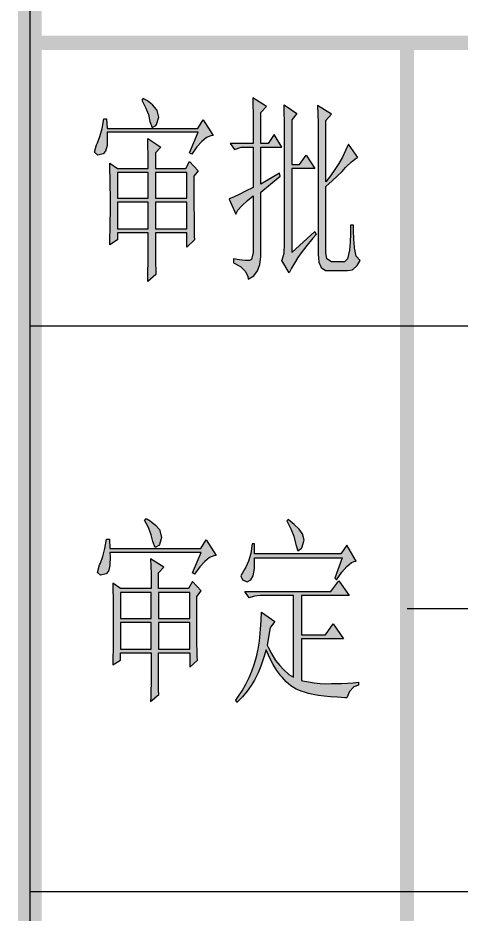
# Model space of a CAD drawing. Header units: inches. Extents: x 15 to 3191, y -520 to 602.
# Drawn here: x 665.68 to 675.08, y 41.2 to 60.21 of the extents above; entities that cross this region are included whole.
import ezdxf

# ---------------------------------------------------------------- set-up
doc = ezdxf.new("R2010")
doc.units = ezdxf.units.IN
for name, color, linetype in [('1', 7, 'Continuous'), ('LEGEND_BBOX', 1, 'Continuous'), ('PUB_TEXT', 7, 'Continuous')]:
    doc.layers.add(name, color=color, linetype=linetype)

msp = doc.modelspace()

# ---------------------------------------------------------------- hatches: boundary and pattern name
at = {"layer": '1'}
h = msp.add_hatch(color=7, dxfattribs=at)
h.paths.add_polyline_path([(671.256, 46.256), (671.172, 46.371), (671.092, 46.498), (671.016, 46.644), (670.943, 46.808), (670.891, 46.629), (670.834, 46.464), (670.774, 46.319), (670.711, 46.191), (670.698, 46.165), (670.625, 46.048), (670.539, 45.928), (670.44, 45.81), (670.325, 45.69), (670.302, 45.74), (670.346, 45.803), (670.435, 45.938), (670.516, 46.076), (670.583, 46.217), (670.641, 46.358), (670.688, 46.493), (670.737, 46.66), (670.774, 46.824), (670.805, 46.991), (670.828, 47.249), (670.841, 47.429), (670.849, 47.609), (671.131, 47.408), (671.037, 47.291), (671.026, 47.246), (670.993, 47.067), (670.967, 46.908), (670.987, 46.861), (671.063, 46.715), (671.146, 46.584), (671.235, 46.475), (671.318, 46.381), (671.425, 46.287), (671.527, 46.225), (671.527, 47.958), (670.815, 47.958), (670.698, 47.945), (670.583, 47.908), (670.49, 48.041), (672.319, 48.041), (672.483, 48.273), (672.705, 47.958), (671.691, 47.958), (671.691, 47.124), (672.202, 47.124), (672.366, 47.358), (672.588, 47.04), (671.691, 47.04), (671.691, 46.157), (671.714, 46.152), (671.84, 46.126), (671.962, 46.105), (672.087, 46.092), (672.21, 46.089), (672.332, 46.092), (672.413, 46.092), (672.543, 46.094), (672.668, 46.102), (672.788, 46.11), (672.903, 46.123), (672.903, 46.058), (672.804, 46.019), (672.71, 45.925), (672.658, 45.792), (672.611, 45.792), (672.455, 45.8), (672.309, 45.81), (672.176, 45.823), (672.053, 45.839), (671.944, 45.86), (671.845, 45.881), (671.759, 45.907), (671.712, 45.922), (671.584, 45.975), (671.47, 46.042), (671.368, 46.126), (671.282, 46.225)])
h.paths.add_polyline_path([(672.436, 48.291), (672.551, 48.456), (672.655, 48.578), (672.752, 48.656), (672.835, 48.69), (672.856, 48.69), (672.658, 49.024), (672.53, 48.841), (670.698, 48.841), (670.698, 49.058), (670.651, 49.058), (670.62, 48.852), (670.573, 48.688), (670.516, 48.562), (670.49, 48.523), (670.411, 48.375), (670.443, 48.291), (670.544, 48.252), (670.617, 48.291), (670.669, 48.375), (670.696, 48.534), (670.698, 48.758), (672.554, 48.758), (672.4, 48.325)])
h.paths.add_polyline_path([(668.66, 48.106), (668.66, 48.44), (668.775, 48.557), (668.496, 48.74), (668.501, 48.583), (668.506, 48.411), (668.506, 48.106), (667.855, 48.106), (667.691, 48.224), (667.696, 48.07), (667.698, 47.906), (667.701, 47.726), (667.704, 47.533), (667.704, 47.179), (667.701, 46.991), (667.698, 46.814), (667.696, 46.644), (667.691, 46.491), (667.855, 46.59), (667.855, 46.741), (668.506, 46.741), (668.506, 46.287), (668.504, 46.1), (668.501, 45.938), (668.499, 45.8), (668.496, 45.709), (668.671, 45.857), (668.665, 45.951), (668.663, 46.089), (668.66, 46.266), (668.66, 46.741), (669.325, 46.741), (669.325, 46.441), (669.486, 46.59), (669.484, 46.676), (669.481, 46.788), (669.478, 46.928), (669.478, 47.098), (669.476, 47.296), (669.476, 47.94), (669.567, 48.057), (669.382, 48.258), (669.301, 48.106)])
h.paths.add_polyline_path([(668.66, 48.023), (668.66, 47.473), (669.325, 47.473), (669.325, 48.023)], flags=16)
h.paths.add_polyline_path([(667.855, 48.023), (667.855, 47.473), (668.506, 47.473), (668.506, 48.023)], flags=16)
h.paths.add_polyline_path([(669.325, 46.824), (669.325, 47.39), (668.66, 47.39), (668.66, 46.824)], flags=16)
h.paths.add_polyline_path([(668.506, 46.824), (668.506, 47.39), (667.855, 47.39), (667.855, 46.824)], flags=16)
h.paths.add_polyline_path([(667.62, 49.157), (667.633, 48.959), (669.557, 48.959), (669.674, 49.141), (669.882, 48.807), (669.835, 48.802), (669.742, 48.763), (669.643, 48.682), (669.538, 48.565), (669.429, 48.409), (669.382, 48.44), (669.567, 48.875), (667.633, 48.875), (667.639, 48.784), (667.633, 48.594), (667.599, 48.474), (667.553, 48.419), (667.435, 48.39), (667.37, 48.45), (667.412, 48.607), (667.433, 48.648), (667.482, 48.787), (667.526, 48.956), (667.563, 49.157)])
h.paths.add_polyline_path([(668.402, 49.592), (668.488, 49.54), (668.598, 49.454), (668.681, 49.357), (668.694, 49.336), (668.728, 49.193), (668.681, 49.042), (668.671, 49.021), (668.59, 48.977), (668.543, 49.107), (668.509, 49.248), (668.449, 49.402), (668.368, 49.558)])
h.paths.add_polyline_path([(671.701, 48.974), (671.751, 49.131), (671.714, 49.271), (671.712, 49.274), (671.644, 49.368), (671.542, 49.467), (671.41, 49.574), (671.386, 49.54), (671.47, 49.373), (671.529, 49.217), (671.569, 49.073), (671.574, 49.042), (671.615, 48.909), (671.694, 48.961)])
at = {"layer": 'PUB_TEXT'}
h = msp.add_hatch(color=7, dxfattribs=at)
h.paths.add_polyline_path([(668.632, 58.245), (668.619, 58.266), (668.536, 58.363), (668.426, 58.449), (668.34, 58.501), (668.306, 58.467), (668.387, 58.31), (668.447, 58.159), (668.481, 58.016), (668.528, 57.886), (668.609, 57.93), (668.619, 57.951), (668.666, 58.102)])
h.paths.add_polyline_path([(669.612, 58.05), (669.495, 57.867), (667.572, 57.867), (667.559, 58.068), (667.501, 58.068), (667.465, 57.865), (667.42, 57.695), (667.371, 57.56), (667.35, 57.518), (667.308, 57.359), (667.373, 57.299), (667.491, 57.328), (667.538, 57.383), (667.572, 57.503), (667.577, 57.693), (667.572, 57.784), (669.505, 57.784), (669.32, 57.351), (669.367, 57.318), (669.477, 57.474), (669.581, 57.591), (669.68, 57.672), (669.774, 57.711), (669.821, 57.716)])
h.paths.add_polyline_path([(669.505, 56.966), (669.32, 57.166), (669.239, 57.018), (668.598, 57.018), (668.598, 57.351), (668.713, 57.466), (668.434, 57.651), (668.439, 57.492), (668.445, 57.32), (668.445, 57.018), (667.793, 57.018), (667.629, 57.132), (667.634, 56.981), (667.637, 56.815), (667.639, 56.635), (667.642, 56.444), (667.642, 56.087), (667.639, 55.9), (667.637, 55.723), (667.634, 55.556), (667.629, 55.399), (667.793, 55.501), (667.793, 55.65), (668.445, 55.65), (668.445, 55.196), (668.442, 55.008), (668.439, 54.847), (668.437, 54.709), (668.434, 54.618), (668.609, 54.766), (668.604, 54.863), (668.601, 54.998), (668.598, 55.175), (668.598, 55.65), (669.263, 55.65), (669.263, 55.35), (669.425, 55.501), (669.422, 55.584), (669.419, 55.697), (669.417, 55.837), (669.417, 56.007), (669.414, 56.205), (669.414, 56.851)])
h.paths.add_polyline_path([(669.263, 56.385), (668.598, 56.385), (668.598, 56.934), (669.263, 56.934)], flags=16)
h.paths.add_polyline_path([(669.263, 56.301), (669.263, 55.733), (668.598, 55.733), (668.598, 56.301)], flags=16)
h.paths.add_polyline_path([(668.445, 56.385), (667.793, 56.385), (667.793, 56.934), (668.445, 56.934)], flags=16)
h.paths.add_polyline_path([(668.445, 56.301), (668.445, 55.733), (667.793, 55.733), (667.793, 56.301)], flags=16)
h.paths.add_polyline_path([(671.244, 56.851), (671.231, 56.916), (670.834, 56.684), (670.834, 57.466), (671.277, 57.466), (671.116, 57.734), (670.988, 57.549), (670.834, 57.549), (670.834, 58.201), (670.952, 58.334), (670.66, 58.516), (670.665, 58.36), (670.668, 58.193), (670.67, 58.016), (670.67, 57.831), (670.673, 57.638), (670.673, 57.549), (670.183, 57.549), (670.277, 57.417), (670.415, 57.466), (670.673, 57.466), (670.673, 56.616), (670.509, 56.533), (670.373, 56.465), (670.264, 56.413), (670.183, 56.377), (670.159, 56.366), (670.3, 56.051), (670.344, 56.129), (670.428, 56.226), (670.55, 56.335), (670.673, 56.434), (670.673, 55.233), (670.634, 55.084), (670.589, 55.066), (670.503, 55.063), (670.373, 55.079), (670.253, 55.1), (670.253, 55.016), (670.399, 54.936), (670.501, 54.842), (670.556, 54.735), (670.566, 54.667), (670.681, 54.743), (670.761, 54.847), (670.814, 54.98), (670.834, 55.144), (670.834, 56.517)])
h.paths.add_polyline_path([(671.489, 57.018), (671.979, 57.018), (671.791, 57.299), (671.65, 57.101), (671.489, 57.101), (671.489, 58.05), (671.593, 58.183), (671.324, 58.368), (671.33, 58.198), (671.335, 58.024), (671.337, 57.841), (671.337, 55.418), (671.33, 55.217), (671.288, 55.081), (671.277, 55.066), (671.431, 54.8), (671.481, 54.902), (671.543, 55.011), (671.619, 55.128), (671.71, 55.256), (671.814, 55.392), (671.932, 55.535), (672.002, 55.616), (671.979, 55.683), (671.489, 55.233)])
h.paths.add_polyline_path([(672.346, 56.755), (672.461, 56.861), (672.554, 56.955), (672.63, 57.036), (672.643, 57.049), (672.753, 57.161), (672.857, 57.237), (672.888, 57.25), (672.69, 57.534), (672.63, 57.396), (672.562, 57.258), (672.487, 57.125), (672.403, 56.992), (672.309, 56.861), (672.21, 56.734), (672.21, 58.034), (672.328, 58.167), (672.036, 58.35), (672.046, 57.995), (672.049, 57.818), (672.049, 55.201), (672.062, 55.029), (672.111, 54.915), (672.2, 54.855), (672.304, 54.85), (672.667, 54.85), (672.776, 54.87), (672.872, 54.959), (672.935, 55.066), (672.854, 55.157), (672.818, 55.332), (672.818, 55.35), (672.802, 55.519), (672.794, 55.699), (672.794, 55.816), (672.734, 55.816), (672.732, 55.631), (672.726, 55.454), (672.713, 55.285), (672.672, 55.097), (672.599, 55.032), (672.583, 55.035), (672.328, 55.035), (672.234, 55.102), (672.21, 55.233), (672.21, 56.635)])

# ---------------------------------------------------------------- linework, layer by layer
at = {"color": 7}
for points in [[(668.666, 58.102), (668.632, 58.245), (668.619, 58.266), (668.536, 58.363), (668.426, 58.449), (668.34, 58.501), (668.306, 58.467), (668.387, 58.31), (668.447, 58.159), (668.481, 58.016), (668.528, 57.886), (668.609, 57.93), (668.619, 57.951)], [(670.253, 55.1), (670.253, 55.016), (670.399, 54.936), (670.501, 54.842), (670.556, 54.735), (670.566, 54.667), (670.681, 54.743), (670.761, 54.847), (670.814, 54.98), (670.834, 55.144), (670.834, 56.517), (671.244, 56.851), (671.231, 56.916), (670.834, 56.684), (670.834, 57.466), (671.277, 57.466), (671.116, 57.734), (670.988, 57.549), (670.834, 57.549), (670.834, 58.201), (670.952, 58.334), (670.66, 58.516), (670.665, 58.36), (670.668, 58.193), (670.67, 58.016), (670.67, 57.831), (670.673, 57.638), (670.673, 57.549), (670.183, 57.549), (670.277, 57.417), (670.415, 57.466), (670.673, 57.466), (670.673, 56.616), (670.509, 56.533), (670.373, 56.465), (670.264, 56.413), (670.183, 56.377), (670.159, 56.366), (670.3, 56.051), (670.344, 56.129), (670.428, 56.226), (670.55, 56.335), (670.673, 56.434), (670.673, 55.233), (670.634, 55.084), (670.589, 55.066), (670.503, 55.063), (670.373, 55.079)], [(671.543, 55.011), (671.481, 54.902), (671.431, 54.8), (671.277, 55.066), (671.288, 55.081), (671.33, 55.217), (671.337, 55.418), (671.337, 57.841), (671.335, 58.024), (671.33, 58.198), (671.324, 58.368), (671.593, 58.183), (671.489, 58.05), (671.489, 57.101), (671.65, 57.101), (671.791, 57.299), (671.979, 57.018), (671.489, 57.018), (671.489, 55.233), (671.979, 55.683), (672.002, 55.616), (671.932, 55.535), (671.814, 55.392), (671.71, 55.256), (671.619, 55.128)], [(672.599, 55.032), (672.583, 55.035), (672.328, 55.035), (672.234, 55.102), (672.21, 55.233), (672.21, 56.635), (672.346, 56.755), (672.461, 56.861), (672.554, 56.955), (672.63, 57.036), (672.643, 57.049), (672.753, 57.161), (672.857, 57.237), (672.888, 57.25), (672.69, 57.534), (672.63, 57.396), (672.562, 57.258), (672.487, 57.125), (672.403, 56.992), (672.309, 56.861), (672.21, 56.734), (672.21, 58.034), (672.328, 58.167), (672.036, 58.35), (672.046, 57.995), (672.049, 57.818), (672.049, 55.201), (672.062, 55.029), (672.111, 54.915), (672.2, 54.855), (672.304, 54.85), (672.667, 54.85), (672.776, 54.87), (672.872, 54.959), (672.935, 55.066), (672.854, 55.157), (672.818, 55.332), (672.818, 55.35), (672.802, 55.519), (672.794, 55.699), (672.794, 55.816), (672.734, 55.816), (672.732, 55.631), (672.726, 55.454), (672.713, 55.285), (672.672, 55.097)], [(667.572, 57.867), (669.495, 57.867), (669.612, 58.05), (669.821, 57.716), (669.774, 57.711), (669.68, 57.672), (669.581, 57.591), (669.477, 57.474), (669.367, 57.318), (669.32, 57.351), (669.505, 57.784), (667.572, 57.784), (667.577, 57.693), (667.572, 57.503), (667.538, 57.383), (667.491, 57.328), (667.373, 57.299), (667.308, 57.359), (667.35, 57.518), (667.371, 57.56), (667.42, 57.695), (667.465, 57.865), (667.501, 58.068), (667.559, 58.068)], [(669.422, 55.584), (669.425, 55.501), (669.263, 55.35), (669.263, 55.65), (668.598, 55.65), (668.598, 55.175), (668.601, 54.998), (668.604, 54.863), (668.609, 54.766), (668.434, 54.618), (668.437, 54.709), (668.439, 54.847), (668.442, 55.008), (668.445, 55.196), (668.445, 55.65), (667.793, 55.65), (667.793, 55.501), (667.629, 55.399), (667.634, 55.556), (667.637, 55.723), (667.639, 55.9), (667.642, 56.087), (667.642, 56.444), (667.639, 56.635), (667.637, 56.815), (667.634, 56.981), (667.629, 57.132), (667.793, 57.018), (668.445, 57.018), (668.445, 57.32), (668.439, 57.492), (668.434, 57.651), (668.713, 57.466), (668.598, 57.351), (668.598, 57.018), (669.239, 57.018), (669.32, 57.166), (669.505, 56.966), (669.414, 56.851), (669.414, 56.205), (669.417, 56.007), (669.417, 55.837), (669.419, 55.697)], [(667.793, 56.385), (668.445, 56.385), (668.445, 56.934), (667.793, 56.934)], [(669.263, 56.934), (668.598, 56.934), (668.598, 56.385), (669.263, 56.385)], [(667.793, 55.733), (668.445, 55.733), (668.445, 56.301), (667.793, 56.301)], [(669.263, 56.301), (668.598, 56.301), (668.598, 55.733), (669.263, 55.733)]]:
    msp.add_lwpolyline(points, close=True, dxfattribs=at)
at = {"layer": '1', "color": 7, "ltscale": 0.8}
msp.add_line((665.932, 91.681), (665.932, 52.073), dxfattribs=at)
at = {"layer": '1', "color": 7}
for p, q in [((665.932, 53.681), (727.932, 53.681)), ((673.932, 47.681), (727.932, 47.681)), ((665.932, 41.681), (727.932, 41.681))]:
    msp.add_line(p, q, dxfattribs=at)
for points, const_width in [([(665.932, 91.681), (665.932, 17.681)], 0.5), ([(665.932, 59.681), (845.932, 59.681)], 0.3), ([(673.932, 59.681), (673.932, 17.681)], 0.3)]:
    msp.add_lwpolyline(points, dxfattribs=dict(at, const_width=const_width))
at = {"layer": '1', "color": 7, "const_width": 0.5}
msp.add_lwpolyline([(665.932, 75.681), (845.932, 75.681), (845.932, 17.681), (665.932, 17.681)], close=True, dxfattribs=at)
at = {"layer": '1', "color": 7}
for points in [[(668.402, 49.592), (668.488, 49.54), (668.598, 49.454), (668.681, 49.357), (668.694, 49.336), (668.728, 49.193), (668.681, 49.042), (668.671, 49.021), (668.59, 48.977), (668.543, 49.107), (668.509, 49.248), (668.449, 49.402), (668.368, 49.558)], [(671.701, 48.974), (671.751, 49.131), (671.714, 49.271), (671.712, 49.274), (671.644, 49.368), (671.542, 49.467), (671.41, 49.574), (671.386, 49.54), (671.47, 49.373), (671.529, 49.217), (671.569, 49.073), (671.574, 49.042), (671.615, 48.909), (671.694, 48.961)], [(667.62, 49.157), (667.633, 48.959), (669.557, 48.959), (669.674, 49.141), (669.882, 48.807), (669.835, 48.802), (669.742, 48.763), (669.643, 48.682), (669.538, 48.565), (669.429, 48.409), (669.382, 48.44), (669.567, 48.875), (667.633, 48.875), (667.639, 48.784), (667.633, 48.594), (667.599, 48.474), (667.553, 48.419), (667.435, 48.39), (667.37, 48.45), (667.412, 48.607), (667.433, 48.648), (667.482, 48.787), (667.526, 48.956), (667.563, 49.157)], [(672.436, 48.291), (672.551, 48.456), (672.655, 48.578), (672.752, 48.656), (672.835, 48.69), (672.856, 48.69), (672.658, 49.024), (672.53, 48.841), (670.698, 48.841), (670.698, 49.058), (670.651, 49.058), (670.62, 48.852), (670.573, 48.688), (670.516, 48.562), (670.49, 48.523), (670.411, 48.375), (670.443, 48.291), (670.544, 48.252), (670.617, 48.291), (670.669, 48.375), (670.696, 48.534), (670.698, 48.758), (672.554, 48.758), (672.4, 48.325)], [(668.66, 48.106), (668.66, 48.44), (668.775, 48.557), (668.496, 48.74), (668.501, 48.583), (668.506, 48.411), (668.506, 48.106), (667.855, 48.106), (667.691, 48.224), (667.696, 48.07), (667.698, 47.906), (667.701, 47.726), (667.704, 47.533), (667.704, 47.179), (667.701, 46.991), (667.698, 46.814), (667.696, 46.644), (667.691, 46.491), (667.855, 46.59), (667.855, 46.741), (668.506, 46.741), (668.506, 46.287), (668.504, 46.1), (668.501, 45.938), (668.499, 45.8), (668.496, 45.709), (668.671, 45.857), (668.665, 45.951), (668.663, 46.089), (668.66, 46.266), (668.66, 46.741), (669.325, 46.741), (669.325, 46.441), (669.486, 46.59), (669.484, 46.676), (669.481, 46.788), (669.478, 46.928), (669.478, 47.098), (669.476, 47.296), (669.476, 47.94), (669.567, 48.057), (669.382, 48.258), (669.301, 48.106)], [(671.256, 46.256), (671.172, 46.371), (671.092, 46.498), (671.016, 46.644), (670.943, 46.808), (670.891, 46.629), (670.834, 46.464), (670.774, 46.319), (670.711, 46.191), (670.698, 46.165), (670.625, 46.048), (670.539, 45.928), (670.44, 45.81), (670.325, 45.69), (670.302, 45.74), (670.346, 45.803), (670.435, 45.938), (670.516, 46.076), (670.583, 46.217), (670.641, 46.358), (670.688, 46.493), (670.737, 46.66), (670.774, 46.824), (670.805, 46.991), (670.828, 47.249), (670.841, 47.429), (670.849, 47.609), (671.131, 47.408), (671.037, 47.291), (671.026, 47.246), (670.993, 47.067), (670.967, 46.908), (670.987, 46.861), (671.063, 46.715), (671.146, 46.584), (671.235, 46.475), (671.318, 46.381), (671.425, 46.287), (671.527, 46.225), (671.527, 47.958), (670.815, 47.958), (670.698, 47.945), (670.583, 47.908), (670.49, 48.041), (672.319, 48.041), (672.483, 48.273), (672.705, 47.958), (671.691, 47.958), (671.691, 47.124), (672.202, 47.124), (672.366, 47.358), (672.588, 47.04), (671.691, 47.04), (671.691, 46.157), (671.714, 46.152), (671.84, 46.126), (671.962, 46.105), (672.087, 46.092), (672.21, 46.089), (672.332, 46.092), (672.413, 46.092), (672.543, 46.094), (672.668, 46.102), (672.788, 46.11), (672.903, 46.123), (672.903, 46.058), (672.804, 46.019), (672.71, 45.925), (672.658, 45.792), (672.611, 45.792), (672.455, 45.8), (672.309, 45.81), (672.176, 45.823), (672.053, 45.839), (671.944, 45.86), (671.845, 45.881), (671.759, 45.907), (671.712, 45.922), (671.584, 45.975), (671.47, 46.042), (671.368, 46.126), (671.282, 46.225)], [(667.855, 48.023), (667.855, 47.473), (668.506, 47.473), (668.506, 48.023)], [(668.66, 48.023), (668.66, 47.473), (669.325, 47.473), (669.325, 48.023)], [(668.506, 46.824), (668.506, 47.39), (667.855, 47.39), (667.855, 46.824)], [(669.325, 46.824), (669.325, 47.39), (668.66, 47.39), (668.66, 46.824)]]:
    msp.add_lwpolyline(points, close=True, dxfattribs=at)
at = {"layer": 'LEGEND_BBOX', "color": 1}
msp.add_lwpolyline([(665.932, 17.681), (845.932, 17.681), (845.932, 149.681), (665.932, 149.681)], close=True, dxfattribs=at)

doc.saveas('drawing.dxf')
